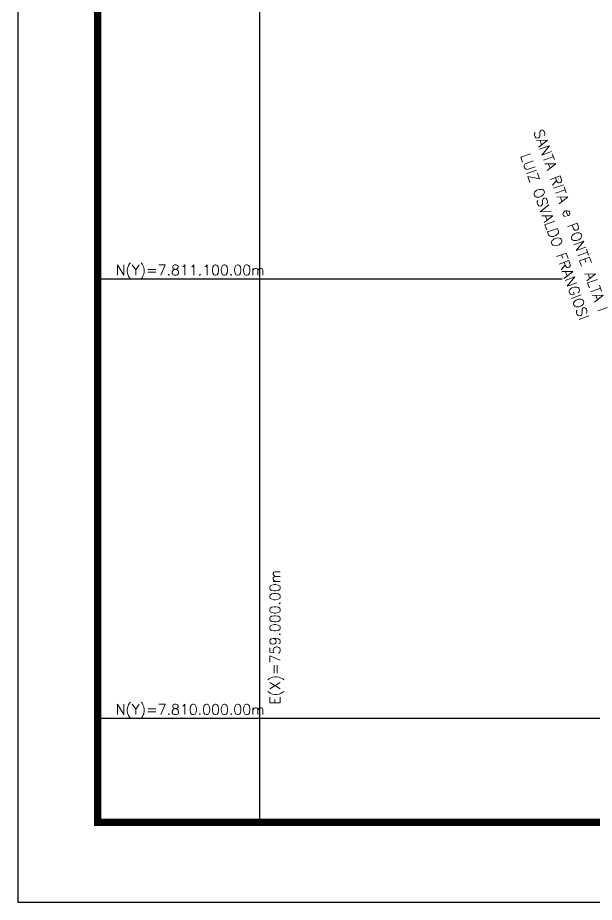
# Model space of a CAD drawing. Header units: millimetres. Extents: x 758395 to 764335, y 7809539 to 7813739.
# Drawn here: x 758395 to 759837, y 7809539 to 7811754 of the extents above; entities that cross this region are included whole.
import ezdxf
from ezdxf.enums import TextEntityAlignment as Align

# ---------------------------------------------------------------- set-up
doc = ezdxf.new("R2010")
doc.units = ezdxf.units.MM
doc.linetypes.add('LIN0', pattern=[0])
for name, color, linetype in [('MALHA', 8, 'Continuous'), ('MARGEM', 5, 'Continuous'), ('TEXTO CONFRONTANTES', 7, 'Continuous')]:
    doc.layers.add(name, color=color, linetype=linetype)
doc.styles.add('Simplex', font='simplex.shx')

msp = doc.modelspace()

# ---------------------------------------------------------------- linework, layer by layer
at = {"layer": 'MALHA'}
for p, q in [((759000, 7809739.4), (759000, 7813539.4)), ((758594.6, 7811100), (759756.2, 7811100)), ((758594.6, 7810000), (760334.6, 7810000))]:
    msp.add_line(p, q, dxfattribs=at)
at = {"layer": 'MARGEM', "color": 174, "linetype": 'LIN0', "flags": 128}
msp.add_lwpolyline([(764334.6, 7813739.4), (758394.6, 7813739.4), (758394.6, 7809539.4), (764334.6, 7809539.4)], close=True, dxfattribs=at)
at = {"layer": 'MARGEM', "color": 174, "linetype": 'LIN0', "const_width": 18.2, "flags": 128}
msp.add_lwpolyline([(764134.6, 7813539.4), (758594.6, 7813539.4), (758594.6, 7809739.4), (764134.6, 7809739.4)], close=True, dxfattribs=at)

# ---------------------------------------------------------------- texts
at = {"layer": 'MALHA', "style": 'Simplex'}
for s, p in [('N(Y)=7.811.100.00m', (759011.9, 7811122.1)), ('N(Y)=7.810.000.00m', (759011.9, 7810022.1))]:
    msp.add_text(s, height=26, dxfattribs=at).set_placement(p, align=Align.MIDDLE_RIGHT)
msp.add_text('E(X)=759.000.00m', height=26, rotation=90, dxfattribs=at).set_placement((759038.2, 7810371.5), align=Align.MIDDLE_RIGHT)
at = {"layer": 'TEXTO CONFRONTANTES', "linetype": 'Continuous', "style": 'Simplex'}
for s, p in [('SANTA RITA e PONTE ALTA I', (759676.8, 7811465.9)), ('LUIZ OSVALDO FRANGIOSI', (759644, 7811406))]:
    msp.add_text(s, height=26, rotation=289.7487, dxfattribs=at).set_placement(p, align=Align.BOTTOM_LEFT)

doc.saveas('drawing.dxf')
